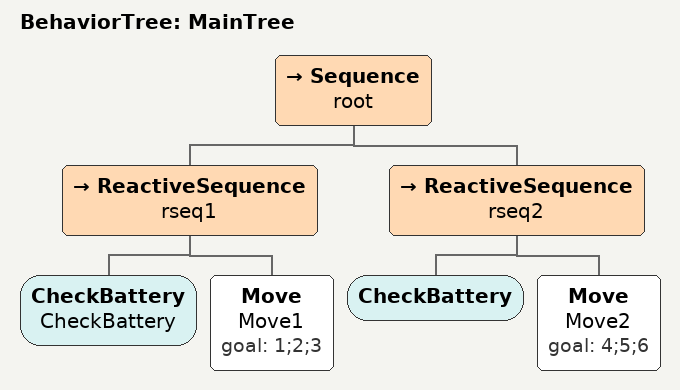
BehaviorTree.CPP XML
<!-- Sequence tick from running child -->

<!-- ReactiveSequence tick all children every time -->

<root main_tree_to_execute = "MainTree" >
    <BehaviorTree ID="MainTree">
        <Sequence name="root">
            <ReactiveSequence name="rseq1">
                <CheckBattery name="CheckBattery"/>
                <Move name="Move1" goal="1;2;3"/>
            </ReactiveSequence>
            <ReactiveSequence name="rseq2">
                <CheckBattery/>
                <Move name="Move2" goal="4;5;6"/>
            </ReactiveSequence>
        </Sequence>
    </BehaviorTree>
</root>
